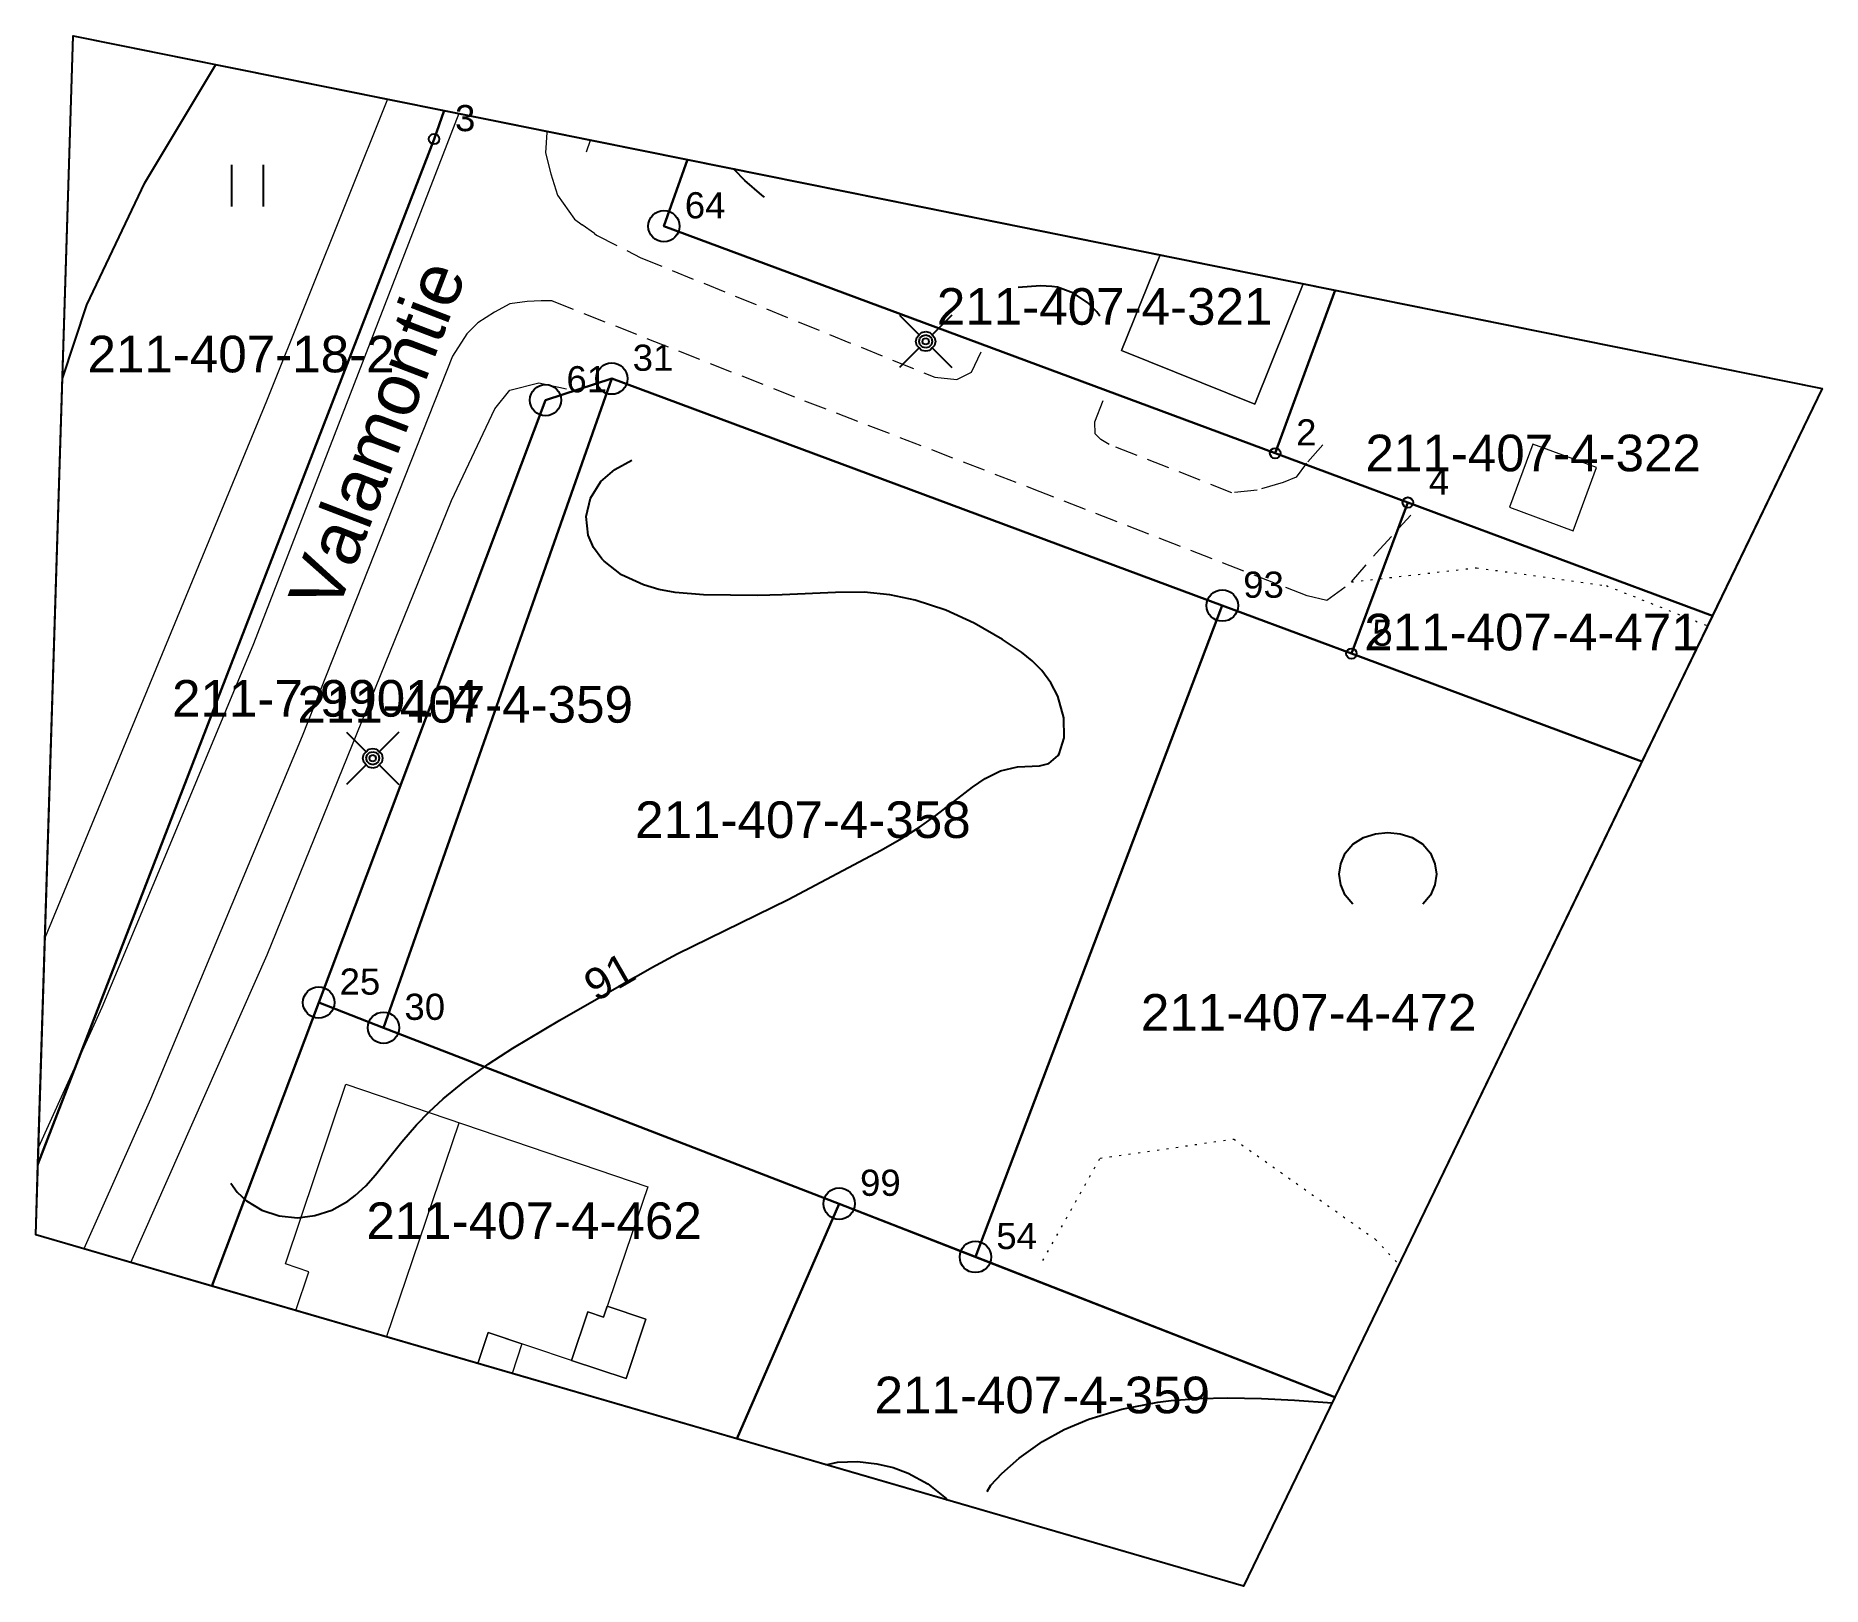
# Model space of a CAD drawing. Header units: metres. Extents: x 24504554.3 to 24504639.7, y 6816349.3 to 6816423.4.
import ezdxf
from ezdxf.enums import TextEntityAlignment as Align

# ---------------------------------------------------------------- set-up
doc = ezdxf.new("R2010")
doc.units = ezdxf.units.M
doc.linetypes.add('zm106', pattern=[6, 4, -2])
doc.linetypes.add('zm112', pattern=[2, 0.35, -1.65])
for name, color, linetype in [('0_Korkeuskäyrä', 7, 'Continuous'), ('0_Rajauspolygoni', 7, 'Continuous'), ('10_0_1022_Kuvior. pistev', 7, 'Continuous'), ('30_0_3035_Ojan pohja', 7, 'Continuous'), ('70_0_70021_Muut rakennukset', 7, 'Continuous'), ('70_0_7048_Rakennuksen seinä', 7, 'Continuous'), ('70_0_7050_Katos', 7, 'Continuous'), ('70_0_7065_Harja', 7, 'Continuous'), ('81_0_8113_Päällysteen reuna', 7, 'Continuous'), ('81_0_8119_Ajopolun reuna', 7, 'Continuous'), ('87_0_8701_Pelto', 7, 'Continuous'), ('87_0_8703_Niitty', 7, 'Continuous'), ('87_0_8709_Lehtimetsä', 7, 'Continuous'), ('91_0_9101_Valaisinpylväs', 7, 'Continuous'), ('Kiinteistotunnus', 10, 'Continuous'), ('Kiinteistön palsta', 10, 'Continuous'), ('Kiinteistöraja', 10, 'Continuous'), ('Lainvoimainen_nimistö_2000Anno', 10, 'Continuous'), ('MAANPINNAN_KORKEUS_TEKSTI', 10, 'Continuous'), ('Rajamerkki', 10, 'Continuous'), ('Rajamerkkinumero', 10, 'Continuous')]:
    doc.layers.add(name, color=color, linetype=linetype)
doc.styles.get("Standard").update_dxf_attribs({"font": 'arial.ttf'})

# ---------------------------------------------------------------- blocks, each defined once
blk = doc.blocks.new('Pohjakartta_250813112744_211_ACAD_1_FMEBLOCK1')
at = {"layer": '0_Rajauspolygoni', "color": 7}
blk.add_lwpolyline([(-40.908, 37.054), (42.697, 20.196), (15.035, -37.054), (-42.697, -20.265)], close=True, dxfattribs=at)
blk = doc.blocks.new('0006')
at = {"color": 181, "true_color": 0x9c7fff}
blk.add_circle((0, 0), 0.75, dxfattribs=at)
blk = doc.blocks.new('0001')
at = {"color": 181, "true_color": 0x9c7fff}
blk.add_circle((0, 0), 0.25, dxfattribs=at)
blk = doc.blocks.new('25')
at = {"color": 0, "linetype": 'Continuous'}
for p, q in [((-0.359, 0.359), (-0.25, 0.438)), ((-0.25, 0.438), (-0.125, 0.484)), ((-0.125, 0.484), (0, 0.5)), ((0, 0.5), (0.125, 0.484)), ((0.125, 0.484), (0.25, 0.438)), ((0.25, 0.438), (0.359, 0.359)), ((0.359, 0.359), (0.438, 0.25)), ((0.438, 0.25), (0.484, 0.125)), ((0.484, 0.125), (0.5, 0)), ((0.484, -0.125), (0.438, -0.25)), ((0.5, 0), (0.484, -0.125)), ((-0.25, -0.438), (-0.359, -0.359)), ((0.359, -0.359), (0.25, -0.438)), ((0.438, -0.25), (0.359, -0.359)), ((-0.125, -0.484), (-0.25, -0.438)), ((0, -0.5), (-0.125, -0.484)), ((0.125, -0.484), (0, -0.5)), ((0.25, -0.438), (0.125, -0.484))]:
    blk.add_line(p, q, dxfattribs=at)
blk = doc.blocks.new('34')
at = {"color": 0, "linetype": 'Continuous'}
for p, q in [((-0.5, 0.25), (0.5, 0.25)), ((0.5, -0.25), (-0.5, -0.25))]:
    blk.add_line(p, q, dxfattribs=at)
blk = doc.blocks.new('Pohjakartta_250813112744_211_ACAD_1_FMEBLOCK2')
at = {"layer": '70_0_7048_Rakennuksen seinä', "color": 57, "lineweight": 0}
for points in [[(-2.501, 3.57, 93.891), (-4.343, -1.007, 93.914), (2.025, -3.57, 93.914)], [(2.025, -3.57, 93.914), (4.343, 2.19, 93.914)]]:
    blk.add_polyline3d(points, dxfattribs=at)
blk = doc.blocks.new('51')
at = {"color": 0, "linetype": 'Continuous'}
for p, q in [((-0.125, 0.125), (-0.5, 0.5)), ((0.5, 0.5), (0.125, 0.125)), ((-0.188, 0), (-0.172, 0.078)), ((-0.172, -0.078), (-0.188, 0)), ((-0.172, 0.078), (-0.125, 0.125)), ((-0.125, 0.125), (-0.078, 0.172)), ((-0.125, 0), (-0.109, 0.062)), ((-0.109, -0.062), (-0.125, 0)), ((-0.109, 0.062), (-0.062, 0.109)), ((-0.078, 0.172), (0, 0.188)), ((-0.062, 0.109), (0, 0.125)), ((-0.062, 0), (-0.047, 0.047)), ((-0.047, -0.047), (-0.062, 0)), ((-0.047, 0.047), (0, 0.062)), ((0, 0.188), (0.078, 0.172)), ((0, 0.125), (0.062, 0.109)), ((0, 0.062), (0.047, 0.047)), ((0.047, 0.047), (0.062, 0)), ((0.062, 0.109), (0.109, 0.062)), ((0.078, 0.172), (0.125, 0.125)), ((0.109, 0.062), (0.125, 0)), ((0.125, 0.125), (0.172, 0.078)), ((0.172, 0.078), (0.188, 0)), ((-0.125, -0.125), (-0.5, -0.5)), ((-0.125, -0.125), (-0.172, -0.078)), ((-0.078, -0.172), (-0.125, -0.125)), ((-0.062, -0.109), (-0.109, -0.062)), ((0, -0.188), (-0.078, -0.172)), ((0, -0.125), (-0.062, -0.109)), ((0, -0.062), (-0.047, -0.047)), ((0.047, -0.047), (0, -0.062)), ((0.062, -0.109), (0, -0.125)), ((0.078, -0.172), (0, -0.188)), ((0.062, 0), (0.047, -0.047)), ((0.109, -0.062), (0.062, -0.109)), ((0.125, -0.125), (0.078, -0.172)), ((0.125, 0), (0.109, -0.062)), ((0.172, -0.078), (0.125, -0.125)), ((0.5, -0.5), (0.125, -0.125)), ((0.188, 0), (0.172, -0.078))]:
    blk.add_line(p, q, dxfattribs=at)

msp = doc.modelspace()

# ---------------------------------------------------------------- linework, layer by layer
at = {"layer": '0_Korkeuskäyrä', "color": 40}
for points in [[(24504589.137, 6816415.662, 91), (24504589.006, 6816415.758, 91), (24504588.194, 6816416.446, 91), (24504587.702, 6816416.962, 91), (24504587.675, 6816417.002, 91)], [(24504605.163, 6816409.964, 91), (24504605.021, 6816410.17, 91), (24504604.587, 6816410.611, 91), (24504603.909, 6816411.071, 91), (24504603.137, 6816411.347, 91), (24504602.871, 6816411.388, 91), (24504602.335, 6816411.409, 91), (24504601.269, 6816411.341, 91)], [(24504563.632, 6816368.525, 91), (24504563.927, 6816368.1, 91), (24504564.375, 6816367.677, 91), (24504565.106, 6816367.236, 91), (24504565.935, 6816366.962, 91), (24504566.822, 6816366.875, 91), (24504567.647, 6816366.977, 91), (24504568.458, 6816367.245, 91), (24504569.226, 6816367.675, 91), (24504569.574, 6816367.94, 91), (24504570.073, 6816368.406, 91), (24504570.546, 6816368.931, 91), (24504571.798, 6816370.505, 91), (24504572.495, 6816371.318, 91), (24504573.109, 6816371.944, 91), (24504573.779, 6816372.553, 91), (24504574.817, 6816373.397, 91), (24504575.933, 6816374.209, 91), (24504577.112, 6816374.985, 91), (24504579.355, 6816376.313, 91), (24504583.753, 6816378.834, 91), (24504584.968, 6816379.496, 91), (24504590.26, 6816382.088, 91), (24504594.708, 6816384.445, 91), (24504595.685, 6816385.003, 91), (24504596.543, 6816385.549, 91), (24504597.327, 6816386.106, 91), (24504599.072, 6816387.462, 91), (24504599.683, 6816387.868, 91), (24504600.419, 6816388.233, 91), (24504601.227, 6816388.421, 91), (24504602.285, 6816388.478, 91), (24504602.724, 6816388.593, 91), (24504603.166, 6816388.963, 91), (24504603.226, 6816389.054, 91), (24504603.461, 6816389.811, 91), (24504603.441, 6816390.769, 91), (24504603.152, 6816391.808, 91), (24504602.83, 6816392.436, 91), (24504602.396, 6816393.028, 91), (24504601.938, 6816393.488, 91), (24504601.414, 6816393.909, 91), (24504600.511, 6816394.511, 91), (24504599.165, 6816395.294, 91), (24504597.805, 6816395.91, 91), (24504596.336, 6816396.39, 91), (24504595.126, 6816396.645, 91), (24504593.895, 6816396.773, 91), (24504592.528, 6816396.767, 91), (24504589.976, 6816396.648, 91), (24504588.802, 6816396.624, 91), (24504586.218, 6816396.647, 91), (24504584.868, 6816396.765, 91), (24504584.084, 6816396.909, 91), (24504583.35, 6816397.12, 91), (24504582.306, 6816397.605, 91), (24504581.47, 6816398.252, 91), (24504581.362, 6816398.367, 91), (24504580.962, 6816398.913, 91), (24504580.708, 6816399.506, 91), (24504580.616, 6816400.397, 91), (24504580.825, 6816401.275, 91), (24504581.319, 6816402.069, 91), (24504581.978, 6816402.645, 91), (24504582.801, 6816403.085, 91)], [(24504599.782, 6816353.789, 92), (24504599.951, 6816354.091, 92), (24504600.486, 6816354.658, 92), (24504601.311, 6816355.39, 92), (24504602.428, 6816356.187, 92), (24504603.456, 6816356.754, 92), (24504604.634, 6816357.253, 92), (24504606.22, 6816357.733, 92), (24504607.938, 6816358.058, 92), (24504608.581, 6816358.135, 92), (24504609.918, 6816358.233, 92), (24504611.264, 6816358.263, 92), (24504612.894, 6816358.235, 92), (24504614.464, 6816358.158, 92), (24504616.272, 6816358.032, 92)], [(24504592.073, 6816355.067, 92), (24504592.632, 6816355.187, 92), (24504593.582, 6816355.22, 92), (24504594.504, 6816355.118, 92), (24504595.285, 6816354.931, 92), (24504596.007, 6816354.666, 92), (24504596.937, 6816354.16, 92), (24504597.825, 6816353.449, 92), (24504597.881, 6816353.378, 92)]]:
    msp.add_polyline3d(points, dxfattribs=at)
at = {"layer": '10_0_1022_Kuvior. pistev', "color": 40, "linetype": 'zm112', "lineweight": 20, "ltscale": 0.216809}
for points in [[(24504617.196, 6816397.265, 91.323), (24504623.173, 6816397.942, 91.283), (24504629.377, 6816397.089, 91.283), (24504634.214, 6816395.167, 91.551)], [(24504602.437, 6816364.828, 92.189), (24504605.179, 6816369.72, 92.189), (24504611.565, 6816370.636, 91.867), (24504618.339, 6816365.842, 92.51), (24504619.465, 6816364.64, 92.282)]]:
    msp.add_polyline3d(points, dxfattribs=at)
at = {"layer": '30_0_3035_Ojan pohja', "color": 151, "lineweight": 20}
for points in [[(24504571.122, 6816420.339, 90.08), (24504565.326, 6816405.904, 90.224), (24504554.747, 6816380.292, 90.639)], [(24504580.623, 6816417.822, 90.765), (24504580.825, 6816418.383, 90.728)], [(24504558.841, 6816364.732, 91.091), (24504565.368, 6816379.438, 90.603), (24504574.18, 6816401.162, 90.44), (24504576.244, 6816405.53, 90.44), (24504576.962, 6816406.437, 90.44), (24504578.351, 6816406.78, 90.549), (24504579.669, 6816406.494, 90.549)]]:
    msp.add_polyline3d(points, dxfattribs=at)
at = {"layer": '70_0_70021_Muut rakennukset', "color": 90, "lineweight": 0, "elevation": 93.914, "flags": 128}
msp.add_lwpolyline([(24504608.041, 6816412.895), (24504614.885, 6816411.515), (24504612.567, 6816405.755), (24504606.199, 6816408.318)], close=True, dxfattribs=at)
at = {"layer": '70_0_70021_Muut rakennukset', "color": 90, "lineweight": 0, "flags": 128}
msp.add_lwpolyline([(24504566.739, 6816362.435), (24504567.362, 6816364.297), (24504566.245, 6816364.68), (24504569.124, 6816373.255), (24504583.566, 6816368.359), (24504581.437, 6816362.131), (24504580.688, 6816362.377), (24504579.914, 6816360.059), (24504575.93, 6816361.384), (24504575.43, 6816359.907)], close=True, dxfattribs=at)
at = {"layer": '70_0_7048_Rakennuksen seinä', "color": 57, "lineweight": 0}
msp.add_lwpolyline([(24504566.739, 6816362.435), (24504567.362, 6816364.297), (24504566.245, 6816364.68), (24504569.124, 6816373.255), (24504583.566, 6816368.359), (24504581.437, 6816362.131), (24504580.688, 6816362.377), (24504579.914, 6816360.059), (24504575.93, 6816361.384), (24504575.43, 6816359.907)], dxfattribs=at)
msp.add_polyline3d([(24504627.785, 6816399.706, 93.225), (24504628.905, 6816402.727, 93.225), (24504625.862, 6816403.854, 93.087), (24504624.742, 6816400.834, 93.225), (24504627.785, 6816399.706, 93.225)], dxfattribs=at)
at = {"layer": '70_0_7050_Katos', "color": 151, "lineweight": 20}
for points in [[(24504581.617, 6816362.653), (24504583.472, 6816362.034), (24504582.522, 6816359.188), (24504579.919, 6816360.057), (24504580.688, 6816362.377), (24504581.437, 6816362.131)], [(24504577.072, 6816359.43), (24504575.441, 6816359.904), (24504575.93, 6816361.384), (24504577.542, 6816360.842)]]:
    msp.add_lwpolyline(points, close=True, dxfattribs=at)
for points in [[(24504579.919, 6816360.057), (24504582.522, 6816359.188), (24504583.472, 6816362.034), (24504581.617, 6816362.653)], [(24504577.542, 6816360.842), (24504577.072, 6816359.43)]]:
    msp.add_lwpolyline(points, dxfattribs=at)
at = {"layer": '70_0_7065_Harja', "color": 254, "lineweight": 20}
msp.add_lwpolyline([(24504571.074, 6816361.174), (24504574.536, 6816371.418)], dxfattribs=at)
at = {"layer": '81_0_8113_Päällysteen reuna', "color": 40, "lineweight": 20}
for points in [[(24504574.532, 6816419.652, 90.98), (24504564.707, 6816394.298, 91.228), (24504560.708, 6816384.698, 91.371), (24504557.46, 6816376.922, 91.466), (24504554.434, 6816370.256, 91.622)], [(24504578.755, 6816418.8, 90.99), (24504578.732, 6816418.739, 90.99), (24504578.662, 6816417.771, 90.99), (24504578.922, 6816416.777, 91.038), (24504579.25, 6816415.756, 91.038), (24504580.048, 6816414.6, 90.99), (24504580.421, 6816414.332, 91.007)], [(24504581.004, 6816413.913, 91.033), (24504580.421, 6816414.332, 91.007)], [(24504578.99, 6816410.695, 91.133), (24504578.465, 6816410.694, 91.133), (24504577.8, 6816410.67, 91.086), (24504576.968, 6816410.555, 91.086), (24504576.237, 6816410.164, 91.086), (24504575.429, 6816409.647, 91.086), (24504574.905, 6816409.121, 91.086), (24504574.22, 6816408.057, 91.133), (24504567.03, 6816389.899, 91.371), (24504559.793, 6816372.546, 91.656), (24504556.6, 6816365.383, 91.839)]]:
    msp.add_polyline3d(points, dxfattribs=at)
at = {"layer": '81_0_8119_Ajopolun reuna', "color": 57, "linetype": 'zm106', "lineweight": 20, "ltscale": 0.27063}
for points in [[(24504581.004, 6816413.913, 91.033), (24504581.108, 6816413.838, 91.038), (24504583.222, 6816412.762, 90.99), (24504597.275, 6816407.046, 90.943), (24504598.334, 6816406.94, 90.943), (24504599.025, 6816407.294, 90.943), (24504599.628, 6816408.548, 90.943)], [(24504578.99, 6816410.695, 91.133), (24504591.053, 6816405.925, 90.99), (24504601.938, 6816401.73, 91.038), (24504615.076, 6816396.613, 91.276), (24504616.013, 6816396.398, 91.323), (24504617.196, 6816397.265, 91.323), (24504618.368, 6816398.633, 91.276), (24504620.037, 6816400.459, 91.276)], [(24504615.817, 6816403.812, 91.228), (24504615.05, 6816402.938, 91.181), (24504614.549, 6816402.272, 91.181), (24504613.927, 6816402.023, 91.181), (24504612.679, 6816401.654, 91.181), (24504611.477, 6816401.529, 91.086), (24504605.613, 6816403.838, 91.038), (24504605.21, 6816404.077, 91.038), (24504604.948, 6816404.338, 91.038), (24504604.92, 6816404.924, 91.038), (24504605.338, 6816405.98, 91.038)]]:
    msp.add_polyline3d(points, dxfattribs=at)
at = {"layer": '87_0_8701_Pelto', "color": 90, "linetype": 'Continuous'}
msp.add_polyline3d([(24504555.58, 6816406.987, 90.454), (24504556.743, 6816410.508, 90.44), (24504559.51, 6816416.346, 90.224), (24504562.916, 6816421.994, 90.148)], dxfattribs=at)
at = {"layer": 'Kiinteistön palsta', "color": 6}
for points in [[(24504554.408, 6816369.443), (24504556.092, 6816423.37), (24504573.825, 6816419.794), (24504573.344, 6816418.433)], [(24504573.825, 6816419.794), (24504585.453, 6816417.45), (24504584.328, 6816414.267), (24504613.548, 6816403.413), (24504619.889, 6816401.058), (24504617.189, 6816393.84), (24504611.019, 6816396.133), (24504581.836, 6816406.981), (24504578.669, 6816405.953), (24504567.827, 6816377.163), (24504562.717, 6816363.605), (24504554.303, 6816366.052), (24504554.408, 6816369.443), (24504573.344, 6816418.433)], [(24504616.421, 6816411.205), (24504613.548, 6816403.413), (24504584.328, 6816414.267), (24504585.453, 6816417.45)], [(24504634.447, 6816395.65), (24504619.889, 6816401.058), (24504613.548, 6816403.413), (24504616.421, 6816411.205), (24504639.696, 6816406.512)], [(24504581.836, 6816406.981), (24504570.926, 6816375.958), (24504567.827, 6816377.163), (24504578.669, 6816405.953)], [(24504592.704, 6816367.548), (24504570.926, 6816375.958), (24504581.836, 6816406.981), (24504611.019, 6816396.133), (24504599.216, 6816365.004)], [(24504634.447, 6816395.65), (24504631.078, 6816388.677), (24504617.189, 6816393.84), (24504619.889, 6816401.058)], [(24504616.398, 6816358.293), (24504599.216, 6816365.004), (24504611.019, 6816396.133), (24504617.189, 6816393.84), (24504631.078, 6816388.677)], [(24504587.807, 6816356.308), (24504562.717, 6816363.605), (24504567.827, 6816377.163), (24504570.926, 6816375.958), (24504592.704, 6816367.548)], [(24504616.398, 6816358.293), (24504612.034, 6816349.262), (24504587.807, 6816356.308), (24504592.704, 6816367.548)]]:
    msp.add_lwpolyline(points, close=True, dxfattribs=at)
at = {"layer": 'Kiinteistöraja', "color": 41, "true_color": 0xffe27b}
for p, q in [((24504573.344, 6816418.433), (24504573.825, 6816419.794)), ((24504554.408, 6816369.443), (24504573.344, 6816418.433)), ((24504585.453, 6816417.45), (24504584.328, 6816414.267)), ((24504584.328, 6816414.267), (24504613.548, 6816403.413)), ((24504613.548, 6816403.413), (24504616.421, 6816411.205)), ((24504581.836, 6816406.981), (24504570.926, 6816375.958)), ((24504578.669, 6816405.953), (24504581.836, 6816406.981)), ((24504611.019, 6816396.133), (24504581.836, 6816406.981)), ((24504567.827, 6816377.163), (24504578.669, 6816405.953)), ((24504613.548, 6816403.413), (24504619.889, 6816401.058)), ((24504617.189, 6816393.84), (24504619.889, 6816401.058)), ((24504619.889, 6816401.058), (24504634.447, 6816395.65)), ((24504599.216, 6816365.004), (24504611.019, 6816396.133)), ((24504617.189, 6816393.84), (24504611.019, 6816396.133)), ((24504631.078, 6816388.677), (24504617.189, 6816393.84)), ((24504567.827, 6816377.163), (24504562.717, 6816363.605)), ((24504567.827, 6816377.163), (24504570.926, 6816375.958)), ((24504592.704, 6816367.548), (24504570.926, 6816375.958)), ((24504587.807, 6816356.308), (24504592.704, 6816367.548)), ((24504599.216, 6816365.004), (24504592.704, 6816367.548)), ((24504616.398, 6816358.293), (24504599.216, 6816365.004))]:
    msp.add_line(p, q, dxfattribs=at)

# ---------------------------------------------------------------- block references
at = {"layer": '0_Rajauspolygoni', "color": 7}
msp.add_blockref('Pohjakartta_250813112744_211_ACAD_1_FMEBLOCK1', (24504596.999, 6816386.316), dxfattribs=at)
at = {"layer": '70_0_7048_Rakennuksen seinä', "color": 57, "lineweight": 0}
msp.add_blockref('Pohjakartta_250813112744_211_ACAD_1_FMEBLOCK2', (24504610.542, 6816409.325), dxfattribs=at)
at = {"layer": '87_0_8703_Niitty', "color": 90, "linetype": 'Continuous', "xscale": 2, "yscale": 3, "rotation": 90}
msp.add_blockref('34', (24504564.429, 6816416.201, 90.588), dxfattribs=at)
at = {"layer": '87_0_8709_Lehtimetsä', "color": 90, "linetype": 'Continuous', "xscale": 4, "yscale": 4.656577414670586, "rotation": 90}
msp.add_blockref('25', (24504618.931, 6816383.295, 91.365), dxfattribs=at)
at = {"layer": '91_0_9101_Valaisinpylväs', "color": 57, "linetype": 'Continuous', "xscale": 2.5, "yscale": 2.5, "rotation": 90}
for p in [(24504596.84, 6816408.76, 90.803), (24504570.411, 6816388.839, 90.68)]:
    msp.add_blockref('51', p, dxfattribs=at)
at = {"layer": 'Rajamerkki'}
for name, p in [('0001', (24504573.344, 6816418.433)), ('0006', (24504584.328, 6816414.267)), ('0006', (24504581.836, 6816406.981)), ('0006', (24504578.669, 6816405.953)), ('0001', (24504613.548, 6816403.413)), ('0001', (24504619.889, 6816401.058)), ('0006', (24504611.019, 6816396.133)), ('0001', (24504617.189, 6816393.84)), ('0006', (24504567.827, 6816377.163)), ('0006', (24504570.926, 6816375.958)), ('0006', (24504592.704, 6816367.548)), ('0006', (24504599.216, 6816365.004))]:
    msp.add_blockref(name, p, dxfattribs=at)

# ---------------------------------------------------------------- texts
at = {"layer": 'Kiinteistotunnus', "color": 7}
for s, rotation, p in [('211-407-4-321', 360, (24504605.395, 6816410.431)), ('211-407-4-471', 0, (24504625.821, 6816394.868)), ('211-7-9901-4', 0, (24504568.156, 6816391.7)), ('211-407-4-359', 0, (24504574.832, 6816391.413)), ('211-407-4-472', 360, (24504615.147, 6816376.69)), ('211-407-4-359', 0, (24504602.416, 6816358.405))]:
    msp.add_text(s, height=1.75, rotation=rotation, dxfattribs=at).set_placement(p, align=Align.MIDDLE_CENTER)
for s, p in [('211-407-18-2', (24504564.117, 6816408.156)), ('211-407-4-322', (24504625.879, 6816403.427)), ('211-407-4-358', (24504590.973, 6816385.901)), ('211-407-4-462', (24504578.123, 6816366.735))]:
    msp.add_text(s, height=1.75, dxfattribs=at).set_placement(p, align=Align.MIDDLE_CENTER)
at = {"layer": 'Lainvoimainen_nimistö_2000Anno', "color": 7, "insert": (24504568.7, 6816395.668), "char_height": 2.5, "width": 25, "attachment_point": 7, "rotation": 69.048}
msp.add_mtext('{\\fArial|b0|i0;Valamontie}', dxfattribs=at)
at = {"layer": 'MAANPINNAN_KORKEUS_TEKSTI', "color": 7, "insert": (24504581.091, 6816377.151), "char_height": 1.5, "width": 3, "attachment_point": 7, "rotation": 29.901}
msp.add_mtext('{\\fArial|b0|i0;91}', dxfattribs=at)
at = {"layer": 'Rajamerkkinumero', "color": 7}
for s, rotation, p in [('3', 0, (24504574.344, 6816418.433)), ('64', 360, (24504585.328, 6816414.267)), ('61', 360, (24504579.669, 6816405.953)), ('25', 0, (24504568.827, 6816377.163))]:
    msp.add_text(s, height=1.25, rotation=rotation, dxfattribs=at).set_placement(p, align=Align.BOTTOM_LEFT)
for s, p in [('31', (24504582.836, 6816406.981)), ('2', (24504614.548, 6816403.413)), ('4', (24504620.889, 6816401.058)), ('93', (24504612.019, 6816396.133)), ('5', (24504618.189, 6816393.84)), ('30', (24504571.926, 6816375.958)), ('99', (24504593.704, 6816367.548)), ('54', (24504600.216, 6816365.004))]:
    msp.add_text(s, height=1.25, dxfattribs=at).set_placement(p, align=Align.BOTTOM_LEFT)

doc.saveas('drawing.dxf')
